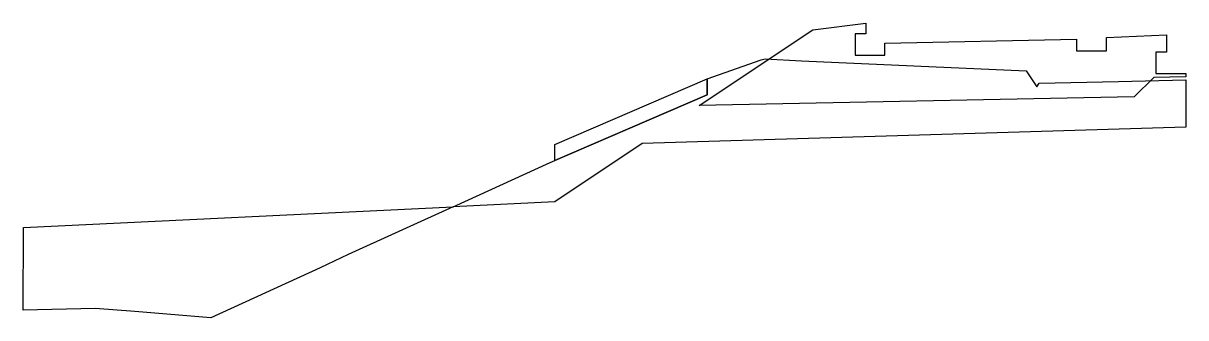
# Model space of a CAD drawing. Extents: x -717 to 1451, y -133302 to 233.
# Drawn here: x -129.7 to -118.79, y -126740.03 to -126737.27 of the extents above; entities that cross this region are included whole.
import ezdxf

# ---------------------------------------------------------------- set-up
doc = ezdxf.new("R2010")
doc.units = 0
for name, color, linetype, true_color in [('Объём_2563', 7, 'Continuous', 0xff8000), ('Объём_2570', 7, 'Continuous', 0x80ff00), ('Объём_2600', 7, 'Continuous', 0x808000)]:
    doc.layers.add(name, color=color, linetype=linetype, true_color=true_color)
doc.layers.add('Объём_2650', color=7, linetype='Continuous')

msp = doc.modelspace()

# ---------------------------------------------------------------- linework, layer by layer
at = {"layer": 'Объём_2563', "color": 250, "flags": 128}
msp.add_lwpolyline([(-119.093, -126737.773), (-119.277, -126737.957), (-123.358, -126738.038), (-122.291, -126737.327), (-121.796, -126737.265), (-121.796, -126737.365), (-121.896, -126737.365), (-121.896, -126737.565), (-121.616, -126737.565), (-121.616, -126737.452), (-119.817, -126737.416), (-119.817, -126737.524), (-119.537, -126737.524), (-119.537, -126737.4), (-118.973, -126737.375), (-118.973, -126737.537), (-119.073, -126737.537), (-119.073, -126737.737), (-118.793, -126737.737), (-118.793, -126737.767), (-119.093, -126737.773), (-119.093, -126737.773)], dxfattribs=at)
at = {"layer": 'Объём_2570', "flags": 128}
msp.add_lwpolyline([(-123.283, -126737.938), (-124.712, -126738.553), (-124.712, -126738.403), (-123.283, -126737.788), (-123.283, -126737.938), (-123.283, -126737.938)], dxfattribs=at)
at = {"layer": 'Объём_2600', "color": 5, "flags": 128}
msp.add_lwpolyline([(-128.653, -126739.972), (-129.028, -126739.944), (-129.702, -126739.957), (-129.702, -126739.957), (-129.7, -126739.181), (-125.668, -126738.987), (-126.653, -126739.436), (-126.916, -126739.562), (-127.942, -126740.029), (-128.653, -126739.972), (-128.653, -126739.972)], dxfattribs=at)
at = {"layer": 'Объём_2650', "color": 6, "flags": 128}
msp.add_lwpolyline([(-119.424, -126737.811), (-118.793, -126737.797), (-118.793, -126738.242), (-123.893, -126738.395), (-124.712, -126738.941), (-125.668, -126738.987), (-124.756, -126738.572), (-123.283, -126737.938), (-123.283, -126737.788), (-122.777, -126737.61), (-122.74, -126737.6), (-122.4, -126737.619), (-120.292, -126737.711), (-120.192, -126737.861), (-120.169, -126737.829), (-119.424, -126737.811), (-119.424, -126737.811)], dxfattribs=at)

doc.saveas('drawing.dxf')
